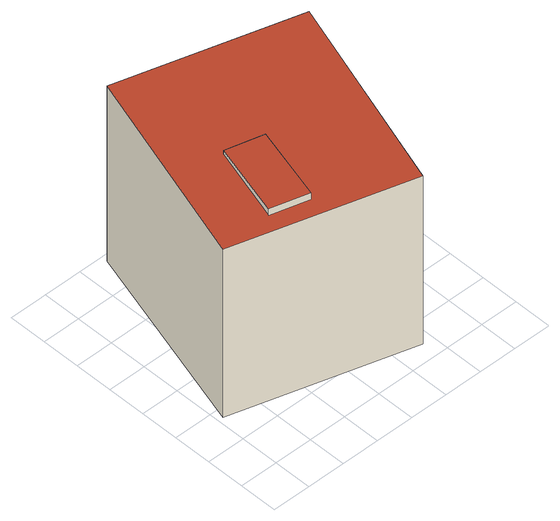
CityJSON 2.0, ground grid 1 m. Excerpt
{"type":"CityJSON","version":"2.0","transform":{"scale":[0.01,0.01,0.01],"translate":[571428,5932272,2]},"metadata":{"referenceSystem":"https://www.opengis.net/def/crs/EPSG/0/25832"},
"CityObjects":{
"building1":{"type":"Building","attributes":{"Grundfläche 2D":"25.296725","Grundhöhe NN":"2.403"},"children":["building1-1"],"geometry":[{"type":"Solid","lod":"3","boundaries":[[[[0,1,2,3]],[[1,0,4,5]],[[2,1,5,6]],[[3,2,6,7]],[[0,3,7,4]],[[5,4,7,6]]]],"semantics":{"surfaces":[{"type":"RoofSurface"},{"type":"WallSurface"},{"type":"GroundSurface"}],"values":[[0,1,1,1,1,2]]}}]},
"building1-1":{"type":"BuildingInstallation","parents":["building1"],"geometry":[{"type":"MultiSurface","lod":"3","boundaries":[[[8,9,10,11]],[[12,13,11,10]],[[8,11,13,14]],[[9,8,14,15]],[[15,12,10,9]]],"semantics":{"surfaces":[{"type":"RoofSurface"},{"type":"WallSurface"}],"values":[0,1,1,1,1]}}]}
},
"vertices":[
[163,684,557],[14,176,536],[470,44,536],[625,551,557],[163,684,40],[14,176,40],[470,44,40],[625,551,40],
[153,182,556],[251,155,556],[304,349,556],[206,375,556],[304,349,546],[206,375,546],[153,182,537],[251,155,537]
]}
